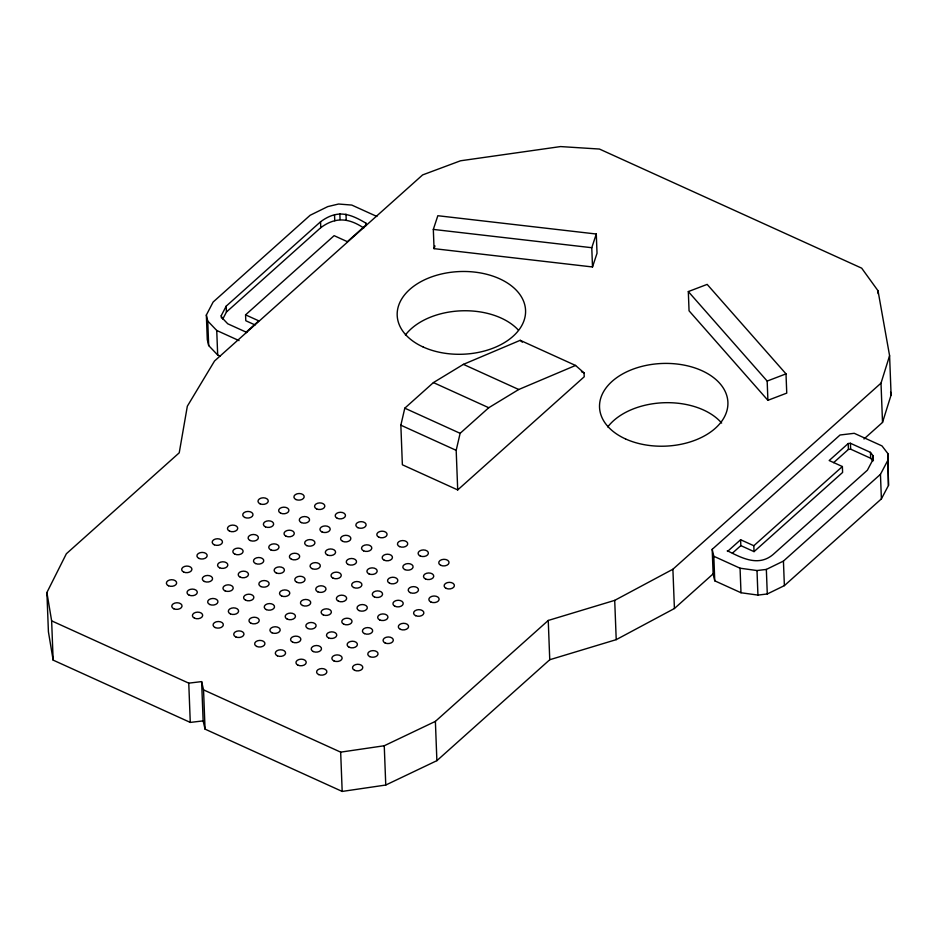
<?xml version="1.0" encoding="UTF-8"?>
<svg xmlns="http://www.w3.org/2000/svg" width="938" height="938" viewBox="0 0 938 938"><rect width="100%" height="100%" fill="white"/><g stroke="black" fill="none" stroke-linecap="round" stroke-linejoin="round"><path stroke-width="1.41" d="M754.046 551.626L842.605 472.435L842.383 466.538L829.169 460.535L848.187 443.533L850.414 443.264L870.452 452.362L873.172 455.915L873.032 459.526L867.392 470.196L773.053 554.557C758.373 566.88 741.97 558.122 727.337 550.735L727.501 551.45L740.61 539.737L753.824 545.74L754.046 551.626L740.832 545.623L740.61 539.737M888.485 485.438L887.84 453.535L881.99 445.913L854.237 433.309L840.049 434.998L712.188 549.34L713.138 573.88L714.756 580.821L740.997 592.746L757.939 595.091L767.284 593.977L784.379 585.629L881.392 498.875L888.485 485.438L887.84 453.535M400.854 425.195L404.794 408.182L433.415 382.587L463.407 364.366L520.215 340.318L575.557 365.457L584.081 372.914L584.233 376.771L457.709 489.917L402.367 464.779L400.854 425.195L456.185 450.334L457.709 489.917M456.185 450.334L460.124 433.321L488.757 407.725L518.737 389.505L575.557 365.457M863.992 438.984L882.517 422.417L881.005 383.138L889.587 355.701L878.027 290.78L861.682 268.162L599.452 149.048L560.572 146.574L460.523 160.785L422.628 174.914L214.521 361.013L187.33 406.224L179.228 452.82L66.364 553.748L46.9 592.511L48.413 631.778L53.149 660.129L190.273 722.412L203.136 720.888L205.059 729.131L342.182 791.426L385.764 785.036L436.885 760.659L549.75 659.731L616.219 639.646L674.41 608.516L713.63 573.435M882.517 422.417L891.1 394.968L889.587 355.701M433.321 229.411L437.835 215.717L596.287 234.019L597.025 253.26L592.511 266.967L434.06 248.652L433.321 229.411L591.772 247.714L596.287 234.019M434.06 248.652L434.962 245.92M220.313 356.217L217.686 355.021L208.682 345.571L207.286 339.579L206.348 315.039L213.137 302.024L310.161 215.259L327.761 206.606L338.583 204.027L351.785 205.07L376.9 216.479M221.38 317.923L221.286 315.567L226.21 306.14L320.55 221.778C337.082 209.631 349.1 213.09 366.019 223.221L366.359 224.651L347.341 241.664L334.127 235.661L245.568 314.851L245.791 320.737L255.042 324.947M222.74 319.108L226.433 312.026L320.773 227.664C335.57 216.725 348.643 217.956 363.745 227.981M712.188 549.34L713.818 556.281L740.059 568.205L757.001 570.539L766.346 569.425L783.429 561.088L880.454 474.323L887.536 460.898M46.9 592.511L51.637 620.85L188.761 683.145L201.623 681.609L203.546 689.864L340.67 752.147L384.252 745.757L435.384 721.381L548.249 620.452L614.707 600.367L672.898 569.237L881.005 383.138M732.414 553.15L740.832 545.623M833.624 462.657L848.409 449.431L850.649 449.161L870.675 458.26L872.715 460.921M753.824 545.74L842.383 466.538M688.316 291.577L707.158 284.39L786.009 373.875L786.748 393.116L767.905 400.315L689.055 310.818L688.316 291.577L767.167 381.063L767.905 400.315M767.167 381.063L786.009 373.875M581.454 371.718L584.081 372.914M463.407 364.366L518.737 389.505M433.415 382.587L488.757 407.725M245.568 314.851L258.782 320.855L245.674 332.568L246.8 332.439L227.746 323.786L221.731 317.478L221.286 315.567M404.794 408.182L460.124 433.321M206.348 315.039L207.744 321.031L216.737 330.469L239.049 340.611M520.215 340.318L522.349 342.182M890.584 392.084L891.1 394.968M878.027 290.78L878.132 293.688M880.454 474.323L881.392 498.875M873.172 455.915L873.36 460.628M870.452 452.362L870.675 458.26M850.414 443.264L850.649 449.161M848.187 443.533L848.409 449.431M783.429 561.088L784.379 585.629M766.346 569.425L767.284 593.977M757.001 570.539L757.939 595.091M740.059 568.205L740.997 592.746M713.818 556.281L714.756 580.821M672.898 569.237L674.41 608.516M614.707 600.367L616.219 639.646M591.772 247.714L592.511 266.967M548.249 620.452L549.75 659.731M435.384 721.381L436.885 760.659M366.019 223.221L366.113 225.577M384.252 745.757L385.764 785.036M345.993 214.122L346.216 220.02M339.837 213.641L340.072 219.527M334.526 214.908L334.76 220.793M320.55 221.778L320.773 227.664M340.67 752.147L342.182 791.426M226.21 306.14L226.433 312.026M216.737 330.469L217.686 355.021M207.744 321.031L208.682 345.571M203.546 689.864L205.059 729.131M201.623 681.609L203.136 720.888M188.761 683.145L190.273 722.412M51.637 620.85L53.149 660.129M607.765 426.931A64.23 41.366 -2.2 0 1 664.092 402.73A64.23 41.366 -2.2 0 1 721.65 423.061M405.415 335.007A64.23 41.366 -2.2 0 1 460.816 310.841A64.23 41.366 -2.2 0 1 518.386 330.106M292.656 642.178A5.136 3.306 -2.2 0 0 300.817 639.704A5.136 3.306 -2.2 0 0 293.664 636.456A5.136 3.306 -2.2 0 0 292.656 642.178M374.379 596.931A5.136 3.306 -2.2 0 0 382.54 594.469A5.136 3.306 -2.2 0 0 375.388 591.21A5.136 3.306 -2.2 0 0 374.379 596.931M256.742 646.446A5.136 3.306 -2.2 0 0 264.903 643.972A5.136 3.306 -2.2 0 0 257.751 640.724A5.136 3.306 -2.2 0 0 256.742 646.446M384.275 560.244A5.136 3.306 -2.2 0 0 392.424 557.782A5.136 3.306 -2.2 0 0 385.272 554.522A5.136 3.306 -2.2 0 0 384.275 560.244M378.893 537.216A5.136 3.306 -2.2 0 0 387.054 534.742A5.136 3.306 -2.2 0 0 379.902 531.494A5.136 3.306 -2.2 0 0 378.893 537.216M363.627 550.864A5.136 3.306 -2.2 0 0 371.776 548.402A5.136 3.306 -2.2 0 0 364.624 545.142A5.136 3.306 -2.2 0 0 363.627 550.864M338.466 601.211A5.136 3.306 -2.2 0 0 346.626 598.737A5.136 3.306 -2.2 0 0 339.474 595.489A5.136 3.306 -2.2 0 0 338.466 601.211M395.027 606.311A5.136 3.306 -2.2 0 0 403.188 603.849A5.136 3.306 -2.2 0 0 396.035 600.59A5.136 3.306 -2.2 0 0 395.027 606.311M302.552 605.491A5.136 3.306 -2.2 0 0 310.701 603.017A5.136 3.306 -2.2 0 0 303.549 599.769A5.136 3.306 -2.2 0 0 302.552 605.491M353.732 587.551A5.136 3.306 -2.2 0 0 361.892 585.089A5.136 3.306 -2.2 0 0 354.74 581.841A5.136 3.306 -2.2 0 0 353.732 587.551M399.541 546.596A5.136 3.306 -2.2 0 0 407.702 544.122A5.136 3.306 -2.2 0 0 400.549 540.874A5.136 3.306 -2.2 0 0 399.541 546.596M287.274 619.139A5.136 3.306 -2.2 0 0 295.435 616.665A5.136 3.306 -2.2 0 0 288.283 613.417A5.136 3.306 -2.2 0 0 287.274 619.139M625.552 438.949A64.23 41.366 -2.2 0 0 727.513 408.053A64.23 41.366 -2.2 0 0 638.11 367.438A64.23 41.366 -2.2 0 0 625.552 438.949M379.761 619.971A5.136 3.306 -2.2 0 0 387.922 617.497A5.136 3.306 -2.2 0 0 380.769 614.249A5.136 3.306 -2.2 0 0 379.761 619.971M349.217 647.279A5.136 3.306 -2.2 0 0 357.378 644.805A5.136 3.306 -2.2 0 0 350.226 641.557A5.136 3.306 -2.2 0 0 349.217 647.279M348.35 564.524A5.136 3.306 -2.2 0 0 356.51 562.05A5.136 3.306 -2.2 0 0 349.358 558.802A5.136 3.306 -2.2 0 0 348.35 564.524M317.818 591.831A5.136 3.306 -2.2 0 0 325.978 589.357A5.136 3.306 -2.2 0 0 318.826 586.109A5.136 3.306 -2.2 0 0 317.818 591.831M389.645 583.284A5.136 3.306 -2.2 0 0 397.806 580.81A5.136 3.306 -2.2 0 0 390.654 577.562A5.136 3.306 -2.2 0 0 389.645 583.284M440.837 565.356A5.136 3.306 -2.2 0 0 448.997 562.882A5.136 3.306 -2.2 0 0 441.845 559.634A5.136 3.306 -2.2 0 0 440.837 565.356M446.218 588.384A5.136 3.306 -2.2 0 0 454.367 585.91A5.136 3.306 -2.2 0 0 447.215 582.662A5.136 3.306 -2.2 0 0 446.218 588.384M272.008 632.798A5.136 3.306 -2.2 0 0 280.169 630.324A5.136 3.306 -2.2 0 0 273.017 627.076A5.136 3.306 -2.2 0 0 272.008 632.798M430.941 602.044A5.136 3.306 -2.2 0 0 439.101 599.57A5.136 3.306 -2.2 0 0 431.949 596.322A5.136 3.306 -2.2 0 0 430.941 602.044M420.189 555.976A5.136 3.306 -2.2 0 0 428.349 553.502A5.136 3.306 -2.2 0 0 421.197 550.254A5.136 3.306 -2.2 0 0 420.189 555.976M410.293 592.664A5.136 3.306 -2.2 0 0 418.454 590.19A5.136 3.306 -2.2 0 0 411.301 586.942A5.136 3.306 -2.2 0 0 410.293 592.664M404.923 569.624A5.136 3.306 -2.2 0 0 413.072 567.162A5.136 3.306 -2.2 0 0 405.92 563.902A5.136 3.306 -2.2 0 0 404.923 569.624M425.571 579.004A5.136 3.306 -2.2 0 0 433.719 576.542A5.136 3.306 -2.2 0 0 426.567 573.282A5.136 3.306 -2.2 0 0 425.571 579.004M333.084 578.171A5.136 3.306 -2.2 0 0 341.244 575.709A5.136 3.306 -2.2 0 0 334.092 572.461A5.136 3.306 -2.2 0 0 333.084 578.171M343.847 624.239A5.136 3.306 -2.2 0 0 351.996 621.777A5.136 3.306 -2.2 0 0 344.844 618.529A5.136 3.306 -2.2 0 0 343.847 624.239M318.686 674.586A5.136 3.306 -2.2 0 0 326.846 672.112A5.136 3.306 -2.2 0 0 319.694 668.864A5.136 3.306 -2.2 0 0 318.686 674.586M277.39 655.826A5.136 3.306 -2.2 0 0 285.551 653.352A5.136 3.306 -2.2 0 0 278.398 650.104A5.136 3.306 -2.2 0 0 277.39 655.826M359.113 610.591A5.136 3.306 -2.2 0 0 367.274 608.117A5.136 3.306 -2.2 0 0 360.122 604.869A5.136 3.306 -2.2 0 0 359.113 610.591M298.038 665.206A5.136 3.306 -2.2 0 0 306.198 662.732A5.136 3.306 -2.2 0 0 299.046 659.484A5.136 3.306 -2.2 0 0 298.038 665.206M333.951 660.938A5.136 3.306 -2.2 0 0 342.112 658.464A5.136 3.306 -2.2 0 0 334.96 655.216A5.136 3.306 -2.2 0 0 333.951 660.938M307.922 628.519A5.136 3.306 -2.2 0 0 316.083 626.045A5.136 3.306 -2.2 0 0 308.93 622.797A5.136 3.306 -2.2 0 0 307.922 628.519M328.57 637.899A5.136 3.306 -2.2 0 0 336.73 635.425A5.136 3.306 -2.2 0 0 329.578 632.177A5.136 3.306 -2.2 0 0 328.57 637.899M313.304 651.558A5.136 3.306 -2.2 0 0 321.464 649.084A5.136 3.306 -2.2 0 0 314.312 645.836A5.136 3.306 -2.2 0 0 313.304 651.558M323.2 614.871A5.136 3.306 -2.2 0 0 331.349 612.397A5.136 3.306 -2.2 0 0 324.196 609.149A5.136 3.306 -2.2 0 0 323.2 614.871M368.997 573.904A5.136 3.306 -2.2 0 0 377.158 571.43A5.136 3.306 -2.2 0 0 370.006 568.182A5.136 3.306 -2.2 0 0 368.997 573.904M385.143 642.999A5.136 3.306 -2.2 0 0 393.292 640.537A5.136 3.306 -2.2 0 0 386.139 637.289A5.136 3.306 -2.2 0 0 385.143 642.999M400.409 629.351A5.136 3.306 -2.2 0 0 408.569 626.877A5.136 3.306 -2.2 0 0 401.417 623.629A5.136 3.306 -2.2 0 0 400.409 629.351M415.675 615.691A5.136 3.306 -2.2 0 0 423.835 613.229A5.136 3.306 -2.2 0 0 416.683 609.97A5.136 3.306 -2.2 0 0 415.675 615.691M369.865 656.659A5.136 3.306 -2.2 0 0 378.026 654.185A5.136 3.306 -2.2 0 0 370.873 650.937A5.136 3.306 -2.2 0 0 369.865 656.659M354.599 670.318A5.136 3.306 -2.2 0 0 362.76 667.844A5.136 3.306 -2.2 0 0 355.608 664.596A5.136 3.306 -2.2 0 0 354.599 670.318M364.495 633.619A5.136 3.306 -2.2 0 0 372.644 631.157A5.136 3.306 -2.2 0 0 365.492 627.909A5.136 3.306 -2.2 0 0 364.495 633.619M168.465 585.758A5.136 3.306 -2.2 0 0 176.625 583.284A5.136 3.306 -2.2 0 0 169.473 580.036A5.136 3.306 -2.2 0 0 168.465 585.758M199.008 558.45A5.136 3.306 -2.2 0 0 207.157 555.976A5.136 3.306 -2.2 0 0 200.005 552.728A5.136 3.306 -2.2 0 0 199.008 558.45M234.922 554.17A5.136 3.306 -2.2 0 0 243.083 551.708A5.136 3.306 -2.2 0 0 235.93 548.449A5.136 3.306 -2.2 0 0 234.922 554.17M265.466 526.863A5.136 3.306 -2.2 0 0 273.615 524.401A5.136 3.306 -2.2 0 0 266.462 521.141A5.136 3.306 -2.2 0 0 265.466 526.863M183.742 572.098A5.136 3.306 -2.2 0 0 191.891 569.636A5.136 3.306 -2.2 0 0 184.739 566.388A5.136 3.306 -2.2 0 0 183.742 572.098M423.214 347.025A64.23 41.366 -2.2 0 0 525.174 316.129A64.23 41.366 -2.2 0 0 435.76 275.514A64.23 41.366 -2.2 0 0 423.214 347.025M204.39 581.478A5.136 3.306 -2.2 0 0 212.539 579.016A5.136 3.306 -2.2 0 0 205.387 575.768A5.136 3.306 -2.2 0 0 204.39 581.478M280.732 513.215A5.136 3.306 -2.2 0 0 288.881 510.741A5.136 3.306 -2.2 0 0 281.728 507.493A5.136 3.306 -2.2 0 0 280.732 513.215M316.645 508.935A5.136 3.306 -2.2 0 0 324.806 506.461A5.136 3.306 -2.2 0 0 317.654 503.214A5.136 3.306 -2.2 0 0 316.645 508.935M301.379 522.595A5.136 3.306 -2.2 0 0 309.528 520.121A5.136 3.306 -2.2 0 0 302.376 516.873A5.136 3.306 -2.2 0 0 301.379 522.595M286.113 536.243A5.136 3.306 -2.2 0 0 294.262 533.769A5.136 3.306 -2.2 0 0 287.11 530.521A5.136 3.306 -2.2 0 0 286.113 536.243M337.293 518.315A5.136 3.306 -2.2 0 0 345.454 515.841A5.136 3.306 -2.2 0 0 338.301 512.594A5.136 3.306 -2.2 0 0 337.293 518.315M250.188 540.523A5.136 3.306 -2.2 0 0 258.349 538.049A5.136 3.306 -2.2 0 0 251.196 534.801A5.136 3.306 -2.2 0 0 250.188 540.523M342.675 541.355A5.136 3.306 -2.2 0 0 350.824 538.881A5.136 3.306 -2.2 0 0 343.671 535.633A5.136 3.306 -2.2 0 0 342.675 541.355M295.998 499.555A5.136 3.306 -2.2 0 0 304.158 497.081A5.136 3.306 -2.2 0 0 297.006 493.834A5.136 3.306 -2.2 0 0 295.998 499.555M270.836 549.903A5.136 3.306 -2.2 0 0 278.996 547.429A5.136 3.306 -2.2 0 0 271.844 544.181A5.136 3.306 -2.2 0 0 270.836 549.903M251.056 623.278A5.136 3.306 -2.2 0 0 259.216 620.804A5.136 3.306 -2.2 0 0 252.064 617.556A5.136 3.306 -2.2 0 0 251.056 623.278M240.304 577.21A5.136 3.306 -2.2 0 0 248.453 574.736A5.136 3.306 -2.2 0 0 241.301 571.488A5.136 3.306 -2.2 0 0 240.304 577.21M260.084 503.835A5.136 3.306 -2.2 0 0 268.233 501.361A5.136 3.306 -2.2 0 0 261.081 498.113A5.136 3.306 -2.2 0 0 260.084 503.835M312.131 568.663A5.136 3.306 -2.2 0 0 320.292 566.189A5.136 3.306 -2.2 0 0 313.14 562.941A5.136 3.306 -2.2 0 0 312.131 568.663M327.409 555.003A5.136 3.306 -2.2 0 0 335.558 552.529A5.136 3.306 -2.2 0 0 328.406 549.281A5.136 3.306 -2.2 0 0 327.409 555.003M357.941 527.695A5.136 3.306 -2.2 0 0 366.101 525.221A5.136 3.306 -2.2 0 0 358.949 521.974A5.136 3.306 -2.2 0 0 357.941 527.695M266.333 609.618A5.136 3.306 -2.2 0 0 274.482 607.156A5.136 3.306 -2.2 0 0 267.33 603.896A5.136 3.306 -2.2 0 0 266.333 609.618M244.818 517.483A5.136 3.306 -2.2 0 0 252.967 515.021A5.136 3.306 -2.2 0 0 245.815 511.761A5.136 3.306 -2.2 0 0 244.818 517.483M322.027 531.975A5.136 3.306 -2.2 0 0 330.176 529.501A5.136 3.306 -2.2 0 0 323.024 526.253A5.136 3.306 -2.2 0 0 322.027 531.975M291.483 559.283A5.136 3.306 -2.2 0 0 299.644 556.809A5.136 3.306 -2.2 0 0 292.492 553.561A5.136 3.306 -2.2 0 0 291.483 559.283M281.599 595.97A5.136 3.306 -2.2 0 0 289.76 593.496A5.136 3.306 -2.2 0 0 282.596 590.248A5.136 3.306 -2.2 0 0 281.599 595.97M189.113 595.138A5.136 3.306 -2.2 0 0 197.273 592.664A5.136 3.306 -2.2 0 0 190.121 589.416A5.136 3.306 -2.2 0 0 189.113 595.138M215.142 627.545A5.136 3.306 -2.2 0 0 223.303 625.083A5.136 3.306 -2.2 0 0 216.15 621.835A5.136 3.306 -2.2 0 0 215.142 627.545M225.038 590.858A5.136 3.306 -2.2 0 0 233.187 588.396A5.136 3.306 -2.2 0 0 226.035 585.148A5.136 3.306 -2.2 0 0 225.038 590.858M306.761 545.623A5.136 3.306 -2.2 0 0 314.91 543.149A5.136 3.306 -2.2 0 0 307.758 539.901A5.136 3.306 -2.2 0 0 306.761 545.623M194.494 618.177A5.136 3.306 -2.2 0 0 202.655 615.703A5.136 3.306 -2.2 0 0 195.503 612.455A5.136 3.306 -2.2 0 0 194.494 618.177M173.847 608.797A5.136 3.306 -2.2 0 0 182.007 606.323A5.136 3.306 -2.2 0 0 174.855 603.075A5.136 3.306 -2.2 0 0 173.847 608.797M219.656 567.83A5.136 3.306 -2.2 0 0 227.805 565.356A5.136 3.306 -2.2 0 0 220.653 562.108A5.136 3.306 -2.2 0 0 219.656 567.83M296.865 582.31A5.136 3.306 -2.2 0 0 305.026 579.848A5.136 3.306 -2.2 0 0 297.874 576.589A5.136 3.306 -2.2 0 0 296.865 582.31M260.952 586.59A5.136 3.306 -2.2 0 0 269.112 584.116A5.136 3.306 -2.2 0 0 261.948 580.868A5.136 3.306 -2.2 0 0 260.952 586.59M230.408 613.898A5.136 3.306 -2.2 0 0 238.569 611.424A5.136 3.306 -2.2 0 0 231.416 608.176A5.136 3.306 -2.2 0 0 230.408 613.898M235.79 636.925A5.136 3.306 -2.2 0 0 243.95 634.463A5.136 3.306 -2.2 0 0 236.798 631.215A5.136 3.306 -2.2 0 0 235.79 636.925M276.218 572.93A5.136 3.306 -2.2 0 0 284.378 570.468A5.136 3.306 -2.2 0 0 277.226 567.209A5.136 3.306 -2.2 0 0 276.218 572.93M245.686 600.238A5.136 3.306 -2.2 0 0 253.835 597.776A5.136 3.306 -2.2 0 0 246.682 594.516A5.136 3.306 -2.2 0 0 245.686 600.238M255.57 563.55A5.136 3.306 -2.2 0 0 263.73 561.088A5.136 3.306 -2.2 0 0 256.578 557.829A5.136 3.306 -2.2 0 0 255.57 563.55M209.76 604.518A5.136 3.306 -2.2 0 0 217.921 602.044A5.136 3.306 -2.2 0 0 210.769 598.796A5.136 3.306 -2.2 0 0 209.76 604.518M214.274 544.79A5.136 3.306 -2.2 0 0 222.435 542.328A5.136 3.306 -2.2 0 0 215.283 539.069A5.136 3.306 -2.2 0 0 214.274 544.79M229.54 531.143A5.136 3.306 -2.2 0 0 237.701 528.669A5.136 3.306 -2.2 0 0 230.549 525.421A5.136 3.306 -2.2 0 0 229.54 531.143"/></g></svg>
